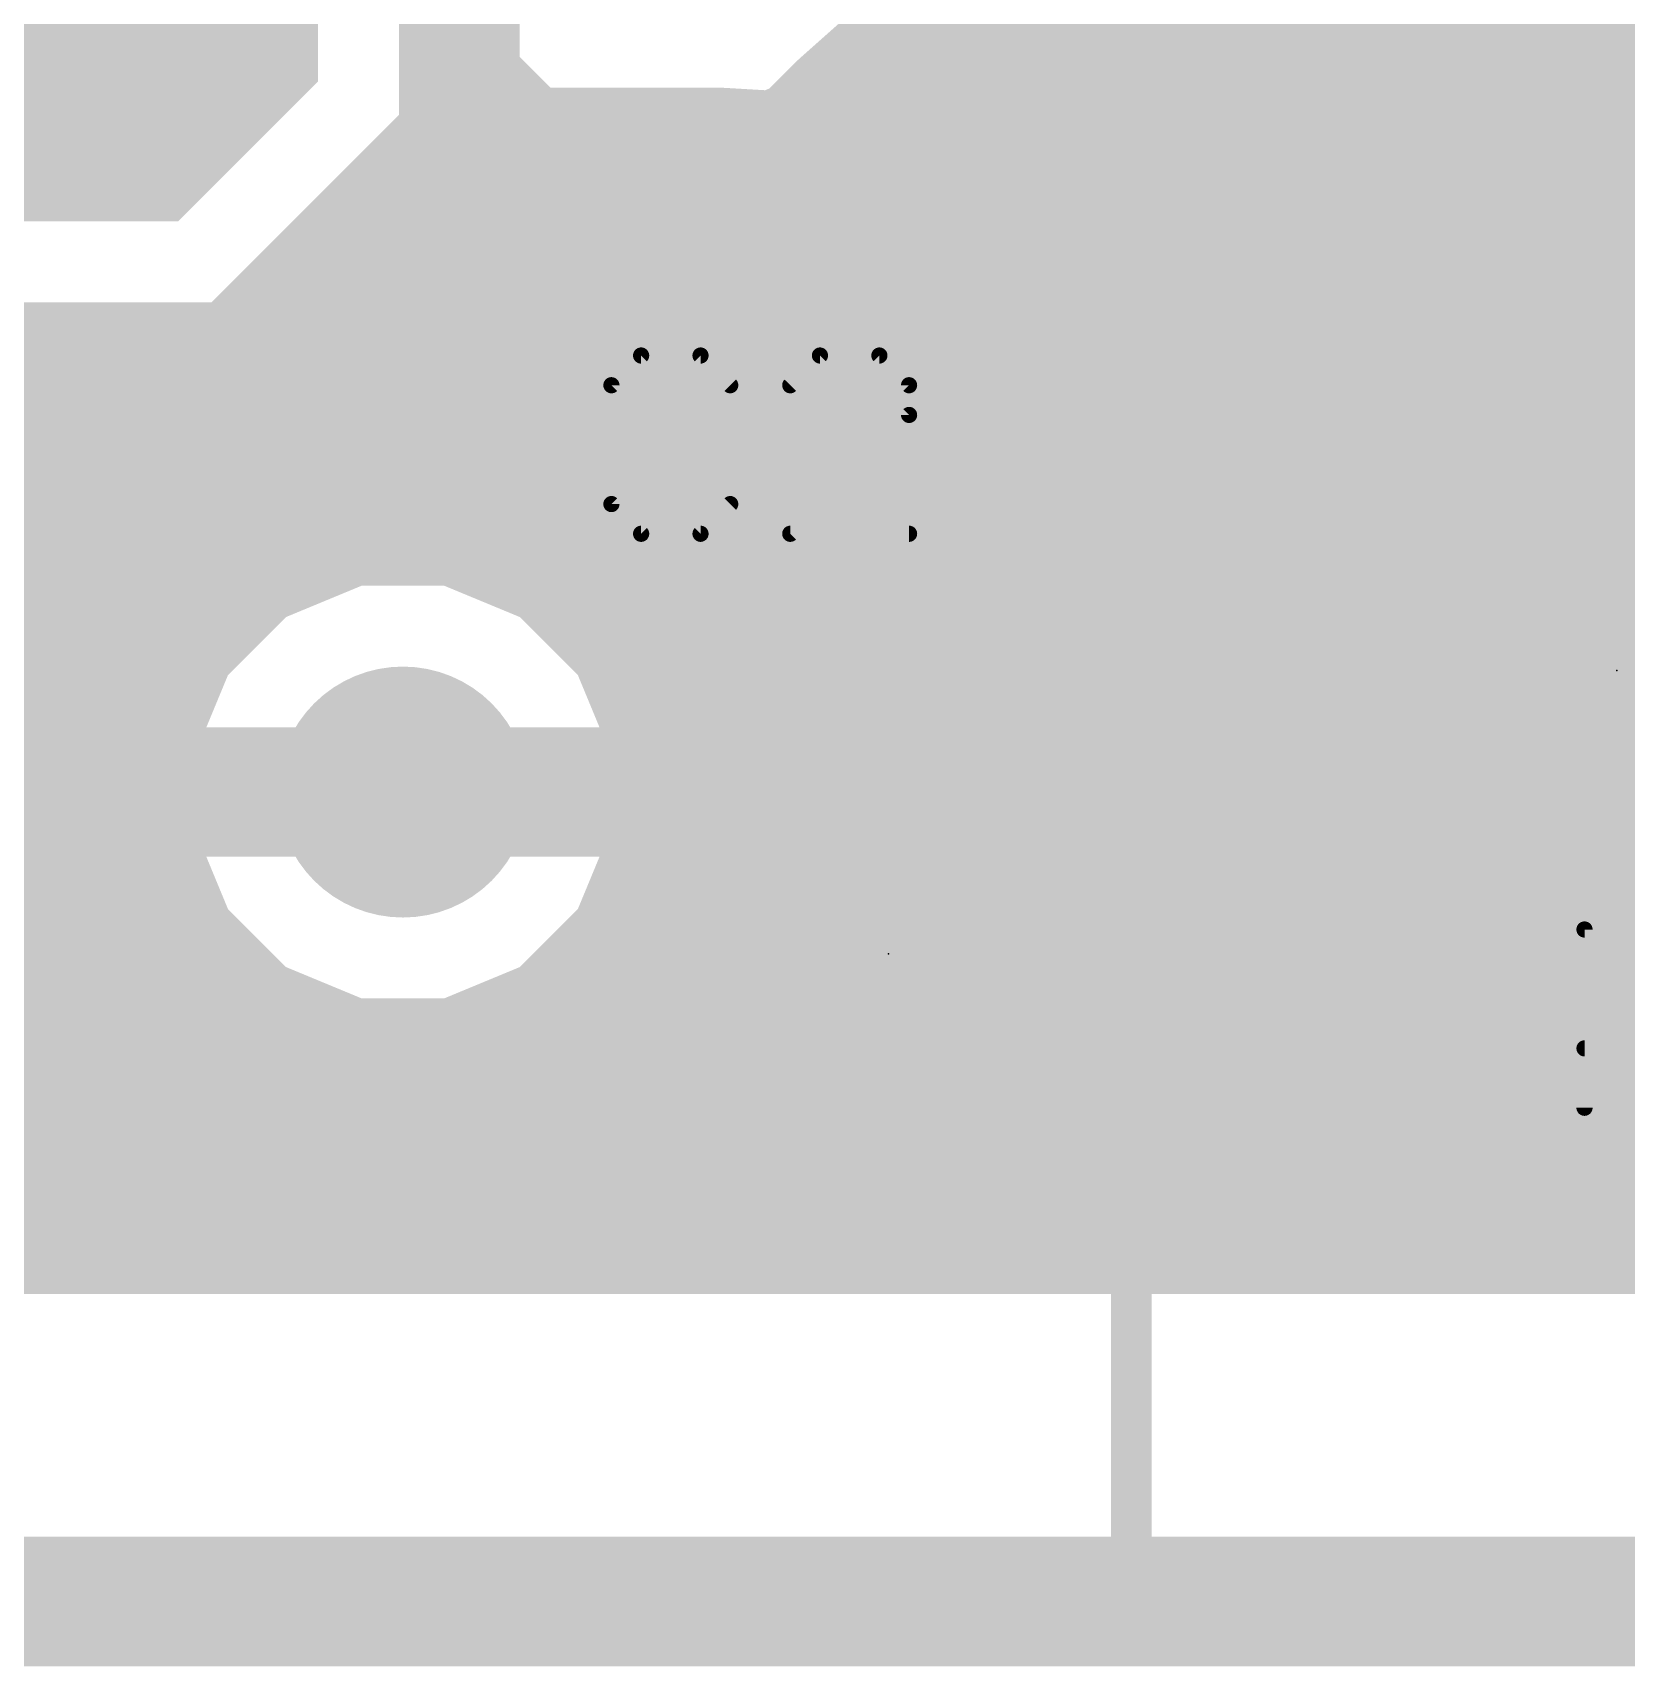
# Model space of a CAD drawing. Extents: x -0.2 to 60.5, y -0.2 to 25.7.
# Drawn here: x 12.81 to 17.81, y -0.2 to 4.92 of the extents above; entities that cross this region are included whole.
import ezdxf

# ---------------------------------------------------------------- set-up
doc = ezdxf.new("R2010")
doc.units = 0
for name, color, linetype in [('1', 22, 'CONTINUOUS'), ('16', 175, 'CONTINUOUS'), ('17', 82, 'CONTINUOUS'), ('18', 82, 'CONTINUOUS'), ('20', 7, 'CONTINUOUS'), ('23', 7, 'CONTINUOUS'), ('25', 253, 'CONTINUOUS'), ('26', 253, 'CONTINUOUS')]:
    doc.layers.add(name, color=color, linetype=linetype)

# ---------------------------------------------------------------- blocks, each defined once
blk = doc.blocks.new('RECT')
blk.add_solid([(-0.5, -0.5), (0.5, -0.5), (-0.5, 0.5), (0.5, 0.5)])
blk = doc.blocks.new('OCTAGONP')
at = {"const_width": 0.5}
blk.add_lwpolyline([(-0.25, -0.1036), (-0.25, 0.1036), (-0.1036, 0.25), (0.1036, 0.25), (0.25, 0.1036), (0.25, -0.1036), (0.1036, -0.25), (-0.1036, -0.25), (-0.25, -0.1036), (-0.25, 0.1036)], dxfattribs=at)
blk = doc.blocks.new('ROUNDV')
at = {"const_width": 0.5}
blk.add_lwpolyline([(0, -0.25, 1), (0, 0.25, 1), (0, -0.25)], format="xyb", dxfattribs=at)

msp = doc.modelspace()

# ---------------------------------------------------------------- linework, layer by layer
at = {"layer": '1'}
for points, const_width in [([(14.2598, 6.1398), (14.2598, 4.8162)], 0.1524), ([(14.0335, 4.6329), (14.0335, 5.5271)], 0.1524), ([(14.0335, 4.8768), (14.2598, 4.8768)], 0.1524), ([(14.2598, 4.8162), (14.4532, 4.6228)], 0.1524), ([(14.0335, 4.7244), (14.3516, 4.7244)], 0.1524), ([(13.4011, 4.0005), (14.0335, 4.6329)], 0.1524), ([(14.4532, 4.6228), (15.6648, 4.6228)], 0.1524), ([(15.6648, 4.6228), (15.6648, 4.1518)], 0.1524), ([(13.9726, 4.572), (15.6648, 4.572)], 0.1524), ([(13.8202, 4.4196), (15.6648, 4.4196)], 0.1524), ([(13.6678, 4.2672), (15.6648, 4.2672)], 0.1524), ([(16.845, 4.128), (17.495, 4.128)], 0.4064), ([(16.845, 2.921), (16.845, 4.128)], 0.4064), ([(15.6648, 4.1518), (16.1712, 4.1518)], 0.1524), ([(16.1712, 4.1518), (16.1712, 4.1042)], 0.1524), ([(13.5154, 4.1148), (16.1712, 4.1148)], 0.1524), ([(16.1712, 4.1042), (15.6648, 4.1042)], 0.1524), ([(15.6648, 4.1042), (15.6648, 3.5345)], 0.1524), ([(16.1712, 3.2718), (16.1712, 4.1042)], 0.1524), ([(16.1712, 4.1042), (16.2188, 4.1042)], 0.1524), ([(16.2188, 4.1042), (16.2188, 3.2478)], 0.1524), ([(12.5172, 4.0005), (13.4011, 4.0005)], 0.1524), ([(12.5532, 3.9624), (15.6648, 3.9624)], 0.1524), ([(16.1712, 3.9624), (16.2188, 3.9624)], 0.1524), ([(12.6163, 3.81), (15.6648, 3.81)], 0.1524), ([(16.1712, 3.81), (16.2188, 3.81)], 0.1524), ([(12.6619, 3.6576), (15.6648, 3.6576)], 0.1524), ([(16.1712, 3.6576), (16.2188, 3.6576)], 0.1524), ([(15.6648, 3.5345), (15.6873, 3.4505)], 0.1524), ([(12.6619, 3.5052), (15.6727, 3.5052)], 0.1524), ([(16.1712, 3.5052), (16.2188, 3.5052)], 0.1524), ([(15.6873, 3.4505), (15.7308, 3.3753)], 0.1524), ([(14.9072, 3.3622), (14.7138, 3.1688)], 0.1524), ([(15.7438, 3.3622), (14.9072, 3.3622)], 0.1524), ([(15.7308, 3.3753), (15.7438, 3.3622)], 0.1524), ([(12.6374, 3.3528), (14.8978, 3.3528)], 0.1524), ([(16.1712, 3.3528), (16.2188, 3.3528)], 0.1524), ([(13.826, 3.2639), (13.5599, 3.1537)], 0.1524), ([(14.114, 3.2639), (13.826, 3.2639)], 0.1524), ([(14.3801, 3.1537), (14.114, 3.2639)], 0.1524), ([(16.2276, 3.2154), (16.1712, 3.2718)], 0.1524), ([(16.2188, 3.2478), (16.3116, 3.2478)], 0.1524), ([(16.3116, 3.2154), (16.2276, 3.2154)], 0.1524), ([(16.3116, 3.2478), (16.3116, 3.2154)], 0.1524), ([(12.5742, 3.2004), (13.6727, 3.2004)], 0.1524), ([(13.5599, 3.1537), (13.3563, 2.9501)], 0.1524), ([(14.2673, 3.2004), (14.7454, 3.2004)], 0.1524), ([(14.4603, 3.0734), (14.3801, 3.1537)], 0.1524), ([(14.7138, 3.1688), (14.7138, 3.0734)], 0.1524), ([(14.7138, 3.0734), (14.4603, 3.0734)], 0.1524), ([(12.4537, 3.048), (13.4543, 3.048)], 0.1524), ([(17.13, 2.921), (16.845, 2.921)], 0.4064), ([(17.272, 2.286), (17.13, 2.921)], 0.4064), ([(17.13, 2.682), (17.13, 2.921)], 0.4064), ([(13.3563, 2.9501), (13.2461, 2.684)], 0.1524), ([(12.2353, 2.8956), (13.3338, 2.8956)], 0.1524), ([(15.352, 2.54), (15.494, 2.682)], 0.4064), ([(15.494, 2.682), (17.13, 2.682)], 0.4064), ([(7.4422, 2.7432), (13.2706, 2.7432)], 0.1524), ([(13.2461, 2.684), (13.2461, 2.396)], 0.1524), ([(13.97, 2.54), (15.352, 2.54)], 0.4064), ([(7.4422, 2.5908), (13.2461, 2.5908)], 0.1524), ([(7.4422, 2.4384), (13.2461, 2.4384)], 0.1524), ([(13.2461, 2.396), (13.3563, 2.1299)], 0.1524), ([(17.272, 2.286), (17.526, 2.032)], 0.4064), ([(7.4422, 2.286), (13.2917, 2.286)], 0.1524), ([(7.4422, 2.1336), (13.3548, 2.1336)], 0.1524), ([(13.3563, 2.1299), (13.5599, 1.9263)], 0.1524), ([(16.1014, 2.0224), (16.2276, 2.1486)], 0.1524), ([(16.2126, 2.1336), (16.7386, 2.1336)], 0.1524), ([(16.2276, 2.1486), (16.6354, 2.1486)], 0.1524), ([(16.6354, 2.1486), (16.6432, 2.1408)], 0.1524), ([(16.6432, 2.1408), (16.7386, 2.1408)], 0.1524), ([(16.7386, 2.1408), (16.7386, 2.0651)], 0.1524), ([(17.526, 2.032), (20.828, 2.032)], 0.4064), ([(16.7386, 2.0651), (16.7853, 2.0184)], 0.1524), ([(7.4422, 1.9812), (13.5051, 1.9812)], 0.1524), ([(14.3801, 1.9263), (14.4603, 2.0066)], 0.1524), ([(14.4349, 1.9812), (14.8262, 1.9812)], 0.1524), ([(14.4603, 2.0066), (14.8592, 2.0066)], 0.1524), ([(14.8413, 1.9962), (14.7798, 1.9347)], 0.1524), ([(14.8592, 2.0066), (14.8413, 1.9962)], 0.1524), ([(16.1467, 1.9962), (16.1014, 2.0224)], 0.1524), ([(16.2082, 1.9347), (16.1467, 1.9962)], 0.1524), ([(16.1618, 1.9812), (16.7936, 1.9812)], 0.1524), ([(16.7853, 2.0184), (16.7997, 1.954)], 0.1524), ([(13.5599, 1.9263), (13.826, 1.8161)], 0.1524), ([(14.114, 1.8161), (14.3801, 1.9263)], 0.1524), ([(14.7798, 1.9347), (14.7363, 1.8595)], 0.1524), ([(16.2517, 1.8595), (16.2082, 1.9347)], 0.1524), ([(16.7997, 1.954), (16.9365, 1.8672)], 0.1524), ([(7.4422, 1.8288), (13.7953, 1.8288)], 0.1524), ([(14.1447, 1.8288), (14.7281, 1.8288)], 0.1524), ([(14.7363, 1.8595), (14.7138, 1.7755)], 0.1524), ([(16.2742, 1.7755), (16.2517, 1.8595)], 0.1524), ([(16.2599, 1.8288), (16.9749, 1.8288)], 0.1524), ([(16.9365, 1.8672), (16.9926, 1.8111)], 0.1524), ([(13.826, 1.8161), (14.114, 1.8161)], 0.1524), ([(14.7138, 1.7755), (14.7138, 1.4582)], 0.1524), ([(16.2742, 1.4582), (16.2742, 1.7755)], 0.1524), ([(16.9926, 1.8111), (17.3051, 1.4986)], 0.1524), ([(7.4422, 1.6764), (14.7138, 1.6764)], 0.1524), ([(16.2742, 1.6764), (17.1273, 1.6764)], 0.1524), ([(7.4422, 1.524), (14.7138, 1.524)], 0.1524), ([(16.2742, 1.524), (17.2797, 1.524)], 0.1524), ([(17.3051, 1.4986), (20.3377, 1.4986)], 0.1524), ([(14.7138, 1.4582), (15.4178, 1.4582)], 0.1524), ([(15.4178, 1.4582), (15.4178, 1.3058)], 0.1524), ([(15.5702, 1.3058), (15.5702, 1.4582)], 0.1524), ([(15.5702, 1.4582), (16.2742, 1.4582)], 0.1524), ([(7.4422, 1.3716), (15.4178, 1.3716)], 0.1524), ([(15.5702, 1.3716), (20.5307, 1.3716)], 0.1524), ([(15.4178, 1.3058), (14.7138, 1.3058)], 0.1524), ([(14.7138, 1.3058), (14.7138, 1.0414)], 0.1524), ([(16.2742, 1.3058), (15.5702, 1.3058)], 0.1524), ([(16.2742, 1.0414), (16.2742, 1.3058)], 0.1524), ([(7.4422, 1.2192), (14.7138, 1.2192)], 0.1524), ([(16.2742, 1.2192), (26.8478, 1.2192)], 0.1524), ([(7.4422, 1.0668), (14.7138, 1.0668)], 0.1524), ([(16.2742, 1.0668), (26.8478, 1.0668)], 0.1524), ([(14.7138, 1.0414), (7.4422, 1.0414)], 0.1524), ([(26.8478, 1.0414), (16.2742, 1.0414)], 0.1524)]:
    msp.add_lwpolyline(points, dxfattribs=dict(at, const_width=const_width))
for points, const_width in [([(14.0335, 4.9149, 1), (14.0335, 4.8387)], 0.0762), ([(14.2598, 4.8387, 1), (14.2598, 4.9149)], 0.0762), ([(14.2867, 4.8432, 1), (14.2329, 4.7893)], 0.0762), ([(14.2217, 4.8162, 1), (14.2979, 4.8162)], 0.0762), ([(14.0335, 4.7625, 1), (14.0335, 4.6863)], 0.0762), ([(14.3516, 4.6863, 1), (14.3516, 4.7625)], 0.0762), ([(13.9954, 4.6329, 1), (14.0716, 4.6329)], 0.0762), ([(14.0604, 4.6059, 1), (14.0066, 4.6598)], 0.0762), ([(14.4532, 4.6609, 1), (14.4532, 4.5847)], 0.0762), ([(14.4263, 4.5959, 1), (14.4802, 4.6497)], 0.0762), ([(15.7029, 4.6228, 1), (15.6267, 4.6228)], 0.0762), ([(15.6648, 4.5847, 1), (15.6648, 4.6609)], 0.0762), ([(13.9726, 4.6101, 1), (13.9726, 4.5339)], 0.0762), ([(15.6648, 4.5339, 1), (15.6648, 4.6101)], 0.0762), ([(13.8202, 4.4577, 1), (13.8202, 4.3815)], 0.0762), ([(15.6648, 4.3815, 1), (15.6648, 4.4577)], 0.0762), ([(13.6678, 4.3053, 1), (13.6678, 4.2291)], 0.0762), ([(15.6648, 4.2291, 1), (15.6648, 4.3053)], 0.0762), ([(16.845, 4.2296, 1), (16.845, 4.0264)], 0.2032), ([(16.9466, 4.128, 1), (16.7434, 4.128)], 0.2032), ([(17.495, 4.0264, 1), (17.495, 4.2296)], 0.2032), ([(15.6648, 4.1899, 1), (15.6648, 4.1137)], 0.0762), ([(16.2093, 4.1518, 1), (16.1331, 4.1518)], 0.0762), ([(16.1712, 4.1137, 1), (16.1712, 4.1899)], 0.0762), ([(13.5154, 4.1529, 1), (13.5154, 4.0767)], 0.0762), ([(15.6267, 4.1518, 1), (15.7029, 4.1518)], 0.0762), ([(15.6648, 4.1423, 1), (15.6648, 4.0661)], 0.0762), ([(15.7029, 4.1042, 1), (15.6267, 4.1042)], 0.0762), ([(16.2093, 4.1042, 1), (16.1331, 4.1042)], 0.0762), ([(16.1712, 4.1423, 1), (16.1712, 4.0661)], 0.0762), ([(16.1712, 4.0767, 1), (16.1712, 4.1529)], 0.0762), ([(16.1712, 4.0661, 1), (16.1712, 4.1423)], 0.0762), ([(16.2569, 4.1042, 1), (16.1807, 4.1042)], 0.0762), ([(16.2188, 4.0661, 1), (16.2188, 4.1423)], 0.0762), ([(16.1331, 4.1042, 1), (16.2093, 4.1042)], 0.0762), ([(13.3742, 4.0274, 1), (13.4281, 3.9736)], 0.0762), ([(13.4011, 3.9624, 1), (13.4011, 4.0386)], 0.0762), ([(15.6648, 3.9243, 1), (15.6648, 4.0005)], 0.0762), ([(16.1712, 4.0005, 1), (16.1712, 3.9243)], 0.0762), ([(16.2188, 3.9243, 1), (16.2188, 4.0005)], 0.0762), ([(15.6648, 3.7719, 1), (15.6648, 3.8481)], 0.0762), ([(16.1712, 3.8481, 1), (16.1712, 3.7719)], 0.0762), ([(16.2188, 3.7719, 1), (16.2188, 3.8481)], 0.0762), ([(15.6648, 3.6195, 1), (15.6648, 3.6957)], 0.0762), ([(16.1712, 3.6957, 1), (16.1712, 3.6195)], 0.0762), ([(16.2188, 3.6195, 1), (16.2188, 3.6957)], 0.0762), ([(15.7016, 3.5444, 1), (15.628, 3.5247)], 0.0762), ([(15.6267, 3.5345, 1), (15.7029, 3.5345)], 0.0762), ([(15.6727, 3.4671, 1), (15.6727, 3.5433)], 0.0762), ([(16.1712, 3.5433, 1), (16.1712, 3.4671)], 0.0762), ([(16.2188, 3.4671, 1), (16.2188, 3.5433)], 0.0762), ([(15.7203, 3.4696, 1), (15.6543, 3.4315)], 0.0762), ([(15.6505, 3.4407, 1), (15.7241, 3.4604)], 0.0762), ([(14.9072, 3.4003, 1), (14.9072, 3.3241)], 0.0762), ([(14.9342, 3.3353, 1), (14.8803, 3.3891)], 0.0762), ([(15.7577, 3.4022, 1), (15.7038, 3.3483)], 0.0762), ([(15.7438, 3.3241, 1), (15.7438, 3.4003)], 0.0762), ([(14.8978, 3.3147, 1), (14.8978, 3.3909)], 0.0762), ([(15.6978, 3.3562, 1), (15.7638, 3.3943)], 0.0762), ([(15.7169, 3.3353, 1), (15.7708, 3.3891)], 0.0762), ([(16.1712, 3.3909, 1), (16.1712, 3.3147)], 0.0762), ([(16.2188, 3.3147, 1), (16.2188, 3.3909)], 0.0762), ([(13.826, 3.302, 1), (13.826, 3.2258)], 0.0762), ([(13.8406, 3.2287, 1), (13.8114, 3.2991)], 0.0762), ([(14.1286, 3.2991, 1), (14.0994, 3.2287)], 0.0762), ([(14.114, 3.2258, 1), (14.114, 3.302)], 0.0762), ([(16.1981, 3.2987, 1), (16.1443, 3.2448)], 0.0762), ([(16.1331, 3.2718, 1), (16.2093, 3.2718)], 0.0762), ([(16.2188, 3.2859, 1), (16.2188, 3.2097)], 0.0762), ([(16.1807, 3.2478, 1), (16.2569, 3.2478)], 0.0762), ([(16.2276, 3.2535, 1), (16.2276, 3.1773)], 0.0762), ([(16.3497, 3.2478, 1), (16.2735, 3.2478)], 0.0762), ([(16.3116, 3.2097, 1), (16.3116, 3.2859)], 0.0762), ([(16.3116, 3.1773, 1), (16.3116, 3.2535)], 0.0762), ([(13.5869, 3.1267, 1), (13.533, 3.1806)], 0.0762), ([(13.6727, 3.1623, 1), (13.6727, 3.2385)], 0.0762), ([(14.2673, 3.2385, 1), (14.2673, 3.1623)], 0.0762), ([(14.407, 3.1806, 1), (14.3531, 3.1267)], 0.0762), ([(14.7519, 3.1688, 1), (14.6757, 3.1688)], 0.0762), ([(14.6869, 3.1957, 1), (14.7407, 3.1418)], 0.0762), ([(14.7454, 3.1623, 1), (14.7454, 3.2385)], 0.0762), ([(16.2006, 3.1885, 1), (16.2545, 3.2423)], 0.0762), ([(16.2735, 3.2154, 1), (16.3497, 3.2154)], 0.0762), ([(13.5454, 3.1889, 1), (13.5745, 3.1185)], 0.0762), ([(14.3655, 3.1185, 1), (14.3946, 3.1889)], 0.0762), ([(14.4603, 3.1115, 1), (14.4603, 3.0353)], 0.0762), ([(14.4334, 3.0465, 1), (14.4873, 3.1003)], 0.0762), ([(14.7138, 3.0353, 1), (14.7138, 3.1115)], 0.0762), ([(13.4543, 3.0099, 1), (13.4543, 3.0861)], 0.0762), ([(14.6757, 3.0734, 1), (14.7519, 3.0734)], 0.0762), ([(16.845, 3.0226, 1), (16.845, 2.8194)], 0.2032), ([(17.2292, 2.9432, 1), (17.0308, 2.8988)], 0.2032), ([(17.2316, 2.921, 1), (17.0284, 2.921)], 0.2032), ([(17.13, 2.8194, 1), (17.13, 3.0226)], 0.2032), ([(13.3915, 2.9355, 1), (13.3211, 2.9646)], 0.0762), ([(13.3294, 2.977, 1), (13.3832, 2.9231)], 0.0762), ([(16.7434, 2.921, 1), (16.9466, 2.921)], 0.2032), ([(13.3338, 2.8575, 1), (13.3338, 2.9337)], 0.0762), ([(15.494, 2.7836, 1), (15.494, 2.5804)], 0.2032), ([(15.5658, 2.6102, 1), (15.4222, 2.7538)], 0.2032), ([(17.13, 2.5804, 1), (17.13, 2.7836)], 0.2032), ([(13.2706, 2.7051, 1), (13.2706, 2.7813)], 0.0762), ([(17.0284, 2.682, 1), (17.2316, 2.682)], 0.2032), ([(13.2842, 2.684, 1), (13.208, 2.684)], 0.0762), ([(13.2109, 2.6986, 1), (13.2813, 2.6694)], 0.0762), ([(13.97, 2.6416, 1), (13.97, 2.4384)], 0.2032), ([(15.352, 2.4384, 1), (15.352, 2.6416)], 0.2032), ([(13.2461, 2.5527, 1), (13.2461, 2.6289)], 0.0762), ([(15.2802, 2.6118, 1), (15.4238, 2.4682)], 0.2032), ([(13.2461, 2.4003, 1), (13.2461, 2.4765)], 0.0762), ([(13.2813, 2.4106, 1), (13.2109, 2.3814)], 0.0762), ([(17.3438, 2.3578, 1), (17.2002, 2.2142)], 0.2032), ([(13.208, 2.396, 1), (13.2842, 2.396)], 0.0762), ([(17.1728, 2.2638, 1), (17.3712, 2.3082)], 0.2032), ([(13.2917, 2.2479, 1), (13.2917, 2.3241)], 0.0762), ([(13.3832, 2.1569, 1), (13.3294, 2.103)], 0.0762), ([(13.3548, 2.0955, 1), (13.3548, 2.1717)], 0.0762), ([(16.2126, 2.1717, 1), (16.2126, 2.0955)], 0.0762), ([(16.2276, 2.1867, 1), (16.2276, 2.1105)], 0.0762), ([(16.2545, 2.1217, 1), (16.2006, 2.1755)], 0.0762), ([(16.6624, 2.1755, 1), (16.6085, 2.1217)], 0.0762), ([(16.6432, 2.1789, 1), (16.6432, 2.1027)], 0.0762), ([(16.6163, 2.1139, 1), (16.6702, 2.1677)], 0.0762), ([(16.6354, 2.1105, 1), (16.6354, 2.1867)], 0.0762), ([(16.7767, 2.1408, 1), (16.7005, 2.1408)], 0.0762), ([(16.7386, 2.1027, 1), (16.7386, 2.1789)], 0.0762), ([(16.7386, 2.0955, 1), (16.7386, 2.1717)], 0.0762), ([(17.526, 2.1336, 1), (17.526, 1.9304)], 0.2032), ([(17.4542, 1.9602, 1), (17.5978, 2.1038)], 0.2032), ([(13.3211, 2.1154, 1), (13.3915, 2.1445)], 0.0762), ([(16.7655, 2.092, 1), (16.7117, 2.0381)], 0.0762), ([(16.7005, 2.0651, 1), (16.7767, 2.0651)], 0.0762), ([(13.5051, 1.9431, 1), (13.5051, 2.0193)], 0.0762), ([(14.4349, 2.0193, 1), (14.4349, 1.9431)], 0.0762), ([(14.4603, 2.0447, 1), (14.4603, 1.9685)], 0.0762), ([(14.4873, 1.9797, 1), (14.4334, 2.0335)], 0.0762), ([(14.8222, 2.0292, 1), (14.8603, 1.9632)], 0.0762), ([(14.8682, 1.9693, 1), (14.8143, 2.0232)], 0.0762), ([(14.8262, 1.9431, 1), (14.8262, 2.0193)], 0.0762), ([(14.8783, 1.9736, 1), (14.8402, 2.0396)], 0.0762), ([(14.8592, 1.9685, 1), (14.8592, 2.0447)], 0.0762), ([(16.1204, 2.0554, 1), (16.0823, 1.9894)], 0.0762), ([(16.0744, 2.0494, 1), (16.1283, 1.9955)], 0.0762), ([(16.1737, 2.0232, 1), (16.1198, 1.9693)], 0.0762), ([(16.1618, 2.0193, 1), (16.1618, 1.9431)], 0.0762), ([(16.1277, 1.9632, 1), (16.1658, 2.0292)], 0.0762), ([(16.8225, 2.0267, 1), (16.7481, 2.0101)], 0.0762), ([(16.7583, 1.9914, 1), (16.8122, 2.0453)], 0.0762), ([(16.7936, 1.9431, 1), (16.7936, 2.0193)], 0.0762), ([(13.5745, 1.9615, 1), (13.5454, 1.8911)], 0.0762), ([(14.3946, 1.8911, 1), (14.3655, 1.9615)], 0.0762), ([(14.7528, 1.9617, 1), (14.8067, 1.9078)], 0.0762), ([(14.8128, 1.9157, 1), (14.7468, 1.9538)], 0.0762), ([(16.2412, 1.9538, 1), (16.1752, 1.9157)], 0.0762), ([(16.1813, 1.9078, 1), (16.2352, 1.9617)], 0.0762), ([(16.8201, 1.9861, 1), (16.7793, 1.9218)], 0.0762), ([(16.7625, 1.9457, 1), (16.8369, 1.9623)], 0.0762), ([(13.533, 1.8994, 1), (13.5869, 1.9532)], 0.0762), ([(14.3531, 1.9532, 1), (14.407, 1.8994)], 0.0762), ([(13.7953, 1.7907, 1), (13.7953, 1.8669)], 0.0762), ([(14.1447, 1.8669, 1), (14.1447, 1.7907)], 0.0762), ([(14.7033, 1.8785, 1), (14.7693, 1.8404)], 0.0762), ([(14.7731, 1.8496, 1), (14.6995, 1.8693)], 0.0762), ([(14.7281, 1.7907, 1), (14.7281, 1.8669)], 0.0762), ([(16.2885, 1.8693, 1), (16.2149, 1.8496)], 0.0762), ([(16.2187, 1.8404, 1), (16.2847, 1.8785)], 0.0762), ([(16.2599, 1.8669, 1), (16.2599, 1.7907)], 0.0762), ([(16.9634, 1.8941, 1), (16.9095, 1.8402)], 0.0762), ([(16.9161, 1.835, 1), (16.9569, 1.8993)], 0.0762), ([(16.9749, 1.7907, 1), (16.9749, 1.8669)], 0.0762), ([(13.826, 1.8542, 1), (13.826, 1.778)], 0.0762), ([(13.8114, 1.7809, 1), (13.8406, 1.8513)], 0.0762), ([(14.0994, 1.8513, 1), (14.1286, 1.7809)], 0.0762), ([(14.114, 1.778, 1), (14.114, 1.8542)], 0.0762), ([(14.7519, 1.7755, 1), (14.6757, 1.7755)], 0.0762), ([(16.3123, 1.7755, 1), (16.2361, 1.7755)], 0.0762), ([(17.0195, 1.838, 1), (16.9657, 1.7841)], 0.0762), ([(16.9657, 1.7841, 1), (17.0195, 1.838)], 0.0762), ([(14.677, 1.7853, 1), (14.7506, 1.7656)], 0.0762), ([(16.2374, 1.7656, 1), (16.311, 1.7853)], 0.0762), ([(14.7138, 1.6383, 1), (14.7138, 1.7145)], 0.0762), ([(16.2742, 1.7145, 1), (16.2742, 1.6383)], 0.0762), ([(17.1273, 1.6383, 1), (17.1273, 1.7145)], 0.0762), ([(14.7138, 1.4859, 1), (14.7138, 1.5621)], 0.0762), ([(16.2742, 1.5621, 1), (16.2742, 1.4859)], 0.0762), ([(17.2797, 1.4859, 1), (17.2797, 1.5621)], 0.0762), ([(17.3051, 1.5367, 1), (17.3051, 1.4605)], 0.0762), ([(17.2781, 1.4717, 1), (17.332, 1.5255)], 0.0762), ([(14.7138, 1.4963, 1), (14.7138, 1.4201)], 0.0762), ([(14.6757, 1.4582, 1), (14.7519, 1.4582)], 0.0762), ([(15.4559, 1.4582, 1), (15.3797, 1.4582)], 0.0762), ([(15.4178, 1.4201, 1), (15.4178, 1.4963)], 0.0762), ([(15.6083, 1.4582, 1), (15.5321, 1.4582)], 0.0762), ([(15.5702, 1.4963, 1), (15.5702, 1.4201)], 0.0762), ([(16.2361, 1.4582, 1), (16.3123, 1.4582)], 0.0762), ([(16.2742, 1.4201, 1), (16.2742, 1.4963)], 0.0762), ([(15.4178, 1.3335, 1), (15.4178, 1.4097)], 0.0762), ([(15.5702, 1.4097, 1), (15.5702, 1.3335)], 0.0762), ([(14.7138, 1.3439, 1), (14.7138, 1.2677)], 0.0762), ([(14.7519, 1.3058, 1), (14.6757, 1.3058)], 0.0762), ([(15.3797, 1.3058, 1), (15.4559, 1.3058)], 0.0762), ([(15.4178, 1.2677, 1), (15.4178, 1.3439)], 0.0762), ([(15.5702, 1.3439, 1), (15.5702, 1.2677)], 0.0762), ([(15.5321, 1.3058, 1), (15.6083, 1.3058)], 0.0762), ([(16.3123, 1.3058, 1), (16.2361, 1.3058)], 0.0762), ([(16.2742, 1.2677, 1), (16.2742, 1.3439)], 0.0762), ([(14.7138, 1.1811, 1), (14.7138, 1.2573)], 0.0762), ([(16.2742, 1.2573, 1), (16.2742, 1.1811)], 0.0762), ([(14.7138, 1.0287, 1), (14.7138, 1.1049)], 0.0762), ([(16.2742, 1.1049, 1), (16.2742, 1.0287)], 0.0762), ([(14.6757, 1.0414, 1), (14.7519, 1.0414)], 0.0762), ([(14.7138, 1.0033, 1), (14.7138, 1.0795)], 0.0762), ([(16.2742, 1.0795, 1), (16.2742, 1.0033)], 0.0762), ([(16.2361, 1.0414, 1), (16.3123, 1.0414)], 0.0762)]:
    msp.add_lwpolyline(points, format="xyb", dxfattribs=dict(at, const_width=const_width))
at = {"layer": '16'}
for points, const_width in [([(15.2649, 4.7842), (17.4265, 6.7056)], 0.1524), ([(15.3691, 4.8768), (21.8186, 4.8768)], 0.1524), ([(15.1543, 4.6736), (15.2649, 4.7842)], 0.1524), ([(15.2051, 4.7244), (21.8186, 4.7244)], 0.1524), ([(14.0335, 4.6329), (14.0335, 4.6736)], 0.1524), ([(14.0335, 4.6736), (14.9741, 4.6736)], 0.1524), ([(14.9741, 4.6736), (15.1302, 4.6644)], 0.1524), ([(15.1302, 4.6644), (15.1405, 4.6736)], 0.1524), ([(15.1405, 4.6736), (15.1543, 4.6736)], 0.1524), ([(13.4011, 4.0005), (14.0335, 4.6329)], 0.1524), ([(13.9726, 4.572), (21.8186, 4.572)], 0.1524), ([(13.8202, 4.4196), (21.8186, 4.4196)], 0.1524), ([(13.6678, 4.2672), (21.8186, 4.2672)], 0.1524), ([(13.5154, 4.1148), (21.8186, 4.1148)], 0.1524), ([(12.5172, 4.0005), (13.4011, 4.0005)], 0.1524), ([(12.5532, 3.9624), (21.8186, 3.9624)], 0.1524), ([(12.6163, 3.81), (21.8186, 3.81)], 0.1524), ([(12.6619, 3.6576), (21.8186, 3.6576)], 0.1524), ([(12.6619, 3.5052), (21.8186, 3.5052)], 0.1524), ([(12.6374, 3.3528), (21.8186, 3.3528)], 0.1524), ([(13.826, 3.2639), (13.5599, 3.1537)], 0.1524), ([(14.114, 3.2639), (13.826, 3.2639)], 0.1524), ([(14.3801, 3.1537), (14.114, 3.2639)], 0.1524), ([(12.5742, 3.2004), (13.6727, 3.2004)], 0.1524), ([(13.5599, 3.1537), (13.4797, 3.0734)], 0.1524), ([(14.2673, 3.2004), (21.619, 3.2004)], 0.1524), ([(14.5837, 2.9501), (14.3801, 3.1537)], 0.1524), ([(13.4797, 3.0734), (12.4791, 3.0734)], 0.1524), ([(14.4857, 3.048), (21.3904, 3.048)], 0.1524), ([(14.6939, 2.684), (14.5837, 2.9501)], 0.1524), ([(14.6062, 2.8956), (21.1618, 2.8956)], 0.1524), ([(14.6694, 2.7432), (20.6534, 2.7432)], 0.1524), ([(12.192, 2.54), (13.97, 2.54)], 0.4064), ([(14.6939, 2.396), (14.6939, 2.684)], 0.1524), ([(14.6939, 2.5908), (20.3631, 2.5908)], 0.1524), ([(14.6939, 2.4384), (20.2128, 2.4384)], 0.1524), ([(14.5837, 2.1299), (14.6939, 2.396)], 0.1524), ([(14.6483, 2.286), (20.1497, 2.286)], 0.1524), ([(14.3801, 1.9263), (14.5837, 2.1299)], 0.1524), ([(14.5852, 2.1336), (20.1041, 2.1336)], 0.1524), ([(7.4422, 1.9812), (13.5051, 1.9812)], 0.1524), ([(11.9711, 2.0066), (13.4797, 2.0066)], 0.1524), ([(13.4797, 2.0066), (13.5599, 1.9263)], 0.1524), ([(14.4349, 1.9812), (20.1041, 1.9812)], 0.1524), ([(13.5599, 1.9263), (13.826, 1.8161)], 0.1524), ([(14.114, 1.8161), (14.3801, 1.9263)], 0.1524), ([(7.4422, 1.8288), (13.7953, 1.8288)], 0.1524), ([(14.1447, 1.8288), (20.1286, 1.8288)], 0.1524), ([(13.826, 1.8161), (14.114, 1.8161)], 0.1524), ([(7.4422, 1.6764), (20.1917, 1.6764)], 0.1524), ([(7.4422, 1.524), (20.3123, 1.524)], 0.1524), ([(7.4422, 1.3716), (20.5307, 1.3716)], 0.1524), ([(7.4422, 1.2192), (26.8478, 1.2192)], 0.1524), ([(7.4422, 1.0668), (26.8478, 1.0668)], 0.1524), ([(26.8478, 1.0414), (7.4422, 1.0414)], 0.1524)]:
    msp.add_lwpolyline(points, dxfattribs=dict(at, const_width=const_width))
for points, const_width in [([(15.3691, 4.9149, 1), (15.3691, 4.8387)], 0.0762), ([(15.2396, 4.8126, 1), (15.2902, 4.7557)], 0.0762), ([(15.2918, 4.7572, 1), (15.238, 4.8111)], 0.0762), ([(15.2051, 4.7625, 1), (15.2051, 4.6863)], 0.0762), ([(14.0716, 4.6736, 1), (13.9954, 4.6736)], 0.0762), ([(14.0335, 4.7117, 1), (14.0335, 4.6355)], 0.0762), ([(14.9763, 4.7116, 1), (14.9718, 4.6356)], 0.0762), ([(14.9741, 4.6355, 1), (14.9741, 4.7117)], 0.0762), ([(15.1049, 4.6929, 1), (15.1555, 4.6359)], 0.0762), ([(15.1405, 4.7117, 1), (15.1405, 4.6355)], 0.0762), ([(15.1658, 4.6451, 1), (15.1152, 4.7021)], 0.0762), ([(15.1274, 4.7005, 1), (15.1813, 4.6467)], 0.0762), ([(15.1279, 4.6264, 1), (15.1324, 4.7024)], 0.0762), ([(15.1543, 4.6355, 1), (15.1543, 4.7117)], 0.0762), ([(13.9954, 4.6329, 1), (14.0716, 4.6329)], 0.0762), ([(14.0604, 4.6059, 1), (14.0066, 4.6598)], 0.0762), ([(13.9726, 4.6101, 1), (13.9726, 4.5339)], 0.0762), ([(13.8202, 4.4577, 1), (13.8202, 4.3815)], 0.0762), ([(13.6678, 4.3053, 1), (13.6678, 4.2291)], 0.0762), ([(13.5154, 4.1529, 1), (13.5154, 4.0767)], 0.0762), ([(13.3742, 4.0274, 1), (13.4281, 3.9736)], 0.0762), ([(13.4011, 3.9624, 1), (13.4011, 4.0386)], 0.0762), ([(13.826, 3.302, 1), (13.826, 3.2258)], 0.0762), ([(13.8406, 3.2287, 1), (13.8114, 3.2991)], 0.0762), ([(14.1286, 3.2991, 1), (14.0994, 3.2287)], 0.0762), ([(14.114, 3.2258, 1), (14.114, 3.302)], 0.0762), ([(13.5869, 3.1267, 1), (13.533, 3.1806)], 0.0762), ([(13.6727, 3.1623, 1), (13.6727, 3.2385)], 0.0762), ([(14.2673, 3.2385, 1), (14.2673, 3.1623)], 0.0762), ([(14.407, 3.1806, 1), (14.3531, 3.1267)], 0.0762), ([(13.5454, 3.1889, 1), (13.5745, 3.1185)], 0.0762), ([(14.3655, 3.1185, 1), (14.3946, 3.1889)], 0.0762), ([(13.4527, 3.1003, 1), (13.5066, 3.0465)], 0.0762), ([(13.4797, 3.0353, 1), (13.4797, 3.1115)], 0.0762), ([(14.4857, 3.0861, 1), (14.4857, 3.0099)], 0.0762), ([(14.6189, 2.9646, 1), (14.5485, 2.9355)], 0.0762), ([(14.5567, 2.9231, 1), (14.6106, 2.977)], 0.0762), ([(14.6062, 2.9337, 1), (14.6062, 2.8575)], 0.0762), ([(14.6694, 2.7813, 1), (14.6694, 2.7051)], 0.0762), ([(13.97, 2.4384, 1), (13.97, 2.6416)], 0.2032), ([(14.732, 2.684, 1), (14.6558, 2.684)], 0.0762), ([(14.6587, 2.6694, 1), (14.7291, 2.6986)], 0.0762), ([(14.6939, 2.6289, 1), (14.6939, 2.5527)], 0.0762), ([(14.6939, 2.4765, 1), (14.6939, 2.4003)], 0.0762), ([(14.7291, 2.3814, 1), (14.6587, 2.4106)], 0.0762), ([(14.6558, 2.396, 1), (14.732, 2.396)], 0.0762), ([(14.6483, 2.3241, 1), (14.6483, 2.2479)], 0.0762), ([(14.5852, 2.1717, 1), (14.5852, 2.0955)], 0.0762), ([(14.6106, 2.103, 1), (14.5567, 2.1569)], 0.0762), ([(14.5485, 2.1445, 1), (14.6189, 2.1154)], 0.0762), ([(13.5066, 2.0335, 1), (13.4527, 1.9797)], 0.0762), ([(13.4797, 1.9685, 1), (13.4797, 2.0447)], 0.0762), ([(13.5051, 1.9431, 1), (13.5051, 2.0193)], 0.0762), ([(14.4349, 2.0193, 1), (14.4349, 1.9431)], 0.0762), ([(13.5745, 1.9615, 1), (13.5454, 1.8911)], 0.0762), ([(14.3946, 1.8911, 1), (14.3655, 1.9615)], 0.0762), ([(13.533, 1.8994, 1), (13.5869, 1.9532)], 0.0762), ([(14.3531, 1.9532, 1), (14.407, 1.8994)], 0.0762), ([(13.7953, 1.7907, 1), (13.7953, 1.8669)], 0.0762), ([(14.1447, 1.8669, 1), (14.1447, 1.7907)], 0.0762), ([(13.826, 1.8542, 1), (13.826, 1.778)], 0.0762), ([(13.8114, 1.7809, 1), (13.8406, 1.8513)], 0.0762), ([(14.0994, 1.8513, 1), (14.1286, 1.7809)], 0.0762), ([(14.114, 1.778, 1), (14.114, 1.8542)], 0.0762)]:
    msp.add_lwpolyline(points, format="xyb", dxfattribs=dict(at, const_width=const_width))
at = {"layer": '20', "const_width": 0.4064}
msp.add_lwpolyline([(0, 0), (34.29, 0)], dxfattribs=at)
at = {"layer": '23'}
for p in [(17.78, 2.921), (15.494, 2.032)]:
    msp.add_point(p, dxfattribs=at)
at = {"layer": '25', "const_width": 0.0508}
for points in [[(14.7176, 3.9097), (14.6244, 3.8165)], [(14.904, 3.9097), (14.7176, 3.9097)], [(14.9973, 3.8165), (14.904, 3.9097)], [(15.2789, 3.9097), (15.1857, 3.8165)], [(15.4653, 3.9097), (15.2789, 3.9097)], [(15.5586, 3.8165), (15.4653, 3.9097)], [(14.6244, 3.8165), (14.6244, 3.4436)], [(15.5586, 3.7233), (15.5586, 3.8165)], [(15.1857, 3.3504), (15.5586, 3.7233)], [(14.6244, 3.4436), (14.7176, 3.3504)], [(14.904, 3.3504), (14.9973, 3.4436)], [(14.7176, 3.3504), (14.904, 3.3504)], [(15.5586, 3.3504), (15.1857, 3.3504)], [(17.6784, 1.5494), (17.6784, 2.1087)], [(17.6784, 2.1087), (17.958, 2.1087)], [(17.958, 1.7358), (17.6784, 1.7358)]]:
    msp.add_lwpolyline(points, dxfattribs=at)
at = {"layer": '25', "const_width": 0.0254}
for points in [[(14.7176, 3.9224, 1), (14.7176, 3.897)], [(14.7266, 3.9007, 1), (14.7086, 3.9187)], [(14.913, 3.9187, 1), (14.8951, 3.9007)], [(14.904, 3.897, 1), (14.904, 3.9224)], [(15.2789, 3.9224, 1), (15.2789, 3.897)], [(15.2879, 3.9007, 1), (15.2699, 3.9187)], [(15.4743, 3.9187, 1), (15.4564, 3.9007)], [(15.4653, 3.897, 1), (15.4653, 3.9224)], [(14.6371, 3.8165, 1), (14.6117, 3.8165)], [(14.6154, 3.8254, 1), (14.6334, 3.8075)], [(14.9883, 3.8075, 1), (15.0062, 3.8254)], [(15.1767, 3.8254, 1), (15.1947, 3.8075)], [(15.5713, 3.8165, 1), (15.5459, 3.8165)], [(15.5496, 3.8075, 1), (15.5675, 3.8254)], [(15.5675, 3.7143, 1), (15.5496, 3.7322)], [(15.5459, 3.7233, 1), (15.5713, 3.7233)], [(14.6334, 3.4526, 1), (14.6154, 3.4346)], [(14.6117, 3.4436, 1), (14.6371, 3.4436)], [(15.0062, 3.4346, 1), (14.9883, 3.4526)], [(14.7176, 3.3631, 1), (14.7176, 3.3377)], [(14.7086, 3.3414, 1), (14.7266, 3.3594)], [(14.8951, 3.3594, 1), (14.913, 3.3414)], [(14.904, 3.3377, 1), (14.904, 3.3631)], [(15.1857, 3.3631, 1), (15.1857, 3.3377)], [(15.1767, 3.3594, 1), (15.1947, 3.3414)], [(15.5586, 3.3377, 1), (15.5586, 3.3631)], [(17.6911, 2.1087, 1), (17.6657, 2.1087)], [(17.6784, 2.1214, 1), (17.6784, 2.096)], [(17.6784, 1.7485, 1), (17.6784, 1.7231)], [(17.6657, 1.5494, 1), (17.6911, 1.5494)]]:
    msp.add_lwpolyline(points, format="xyb", dxfattribs=at)
at = {"layer": '26', "const_width": 0.127}
for points in [[(16.256, 0), (16.256, 25.4)], [(7.112, 0), (16.256, 0)]]:
    msp.add_lwpolyline(points, dxfattribs=at)
at = {"layer": '26', "const_width": 0.0635}
for points in [[(16.256, -0.0318, 1), (16.256, 0.0318)], [(16.2243, 0, 1), (16.2877, 0)]]:
    msp.add_lwpolyline(points, format="xyb", dxfattribs=at)

# ---------------------------------------------------------------- block references
at = {"layer": '1', "rotation": 270}
for p, xscale, yscale in [((17.145, 6.128), 2.5, 2.5), ((16.195, 4.128), 1.1, 0.4), ((16.845, 4.128), 1.1, 0.4), ((17.495, 4.128), 1.1, 0.4), ((15.494, 2.682), 0.7, 0.9), ((15.494, 1.382), 0.7, 0.9)]:
    msp.add_blockref('RECT', p, dxfattribs=dict(at, xscale=xscale, yscale=yscale))
at = {"layer": '1', "xscale": 0.7, "yscale": 0.9}
msp.add_blockref('RECT', (17.13, 2.921), dxfattribs=at)
at = {"layer": '17', "xscale": 1.4986, "yscale": 1.4986, "rotation": 180}
msp.add_blockref('OCTAGONP', (12.954, 5.08), dxfattribs=at)
msp.add_blockref('OCTAGONP', (12.954, 5.08), dxfattribs=at)
at = {"layer": '18', "xscale": 0.7874, "yscale": 0.7874}
msp.add_blockref('ROUNDV', (13.97, 2.54), dxfattribs=at)
msp.add_blockref('ROUNDV', (13.97, 2.54), dxfattribs=at)

doc.saveas('drawing.dxf')
